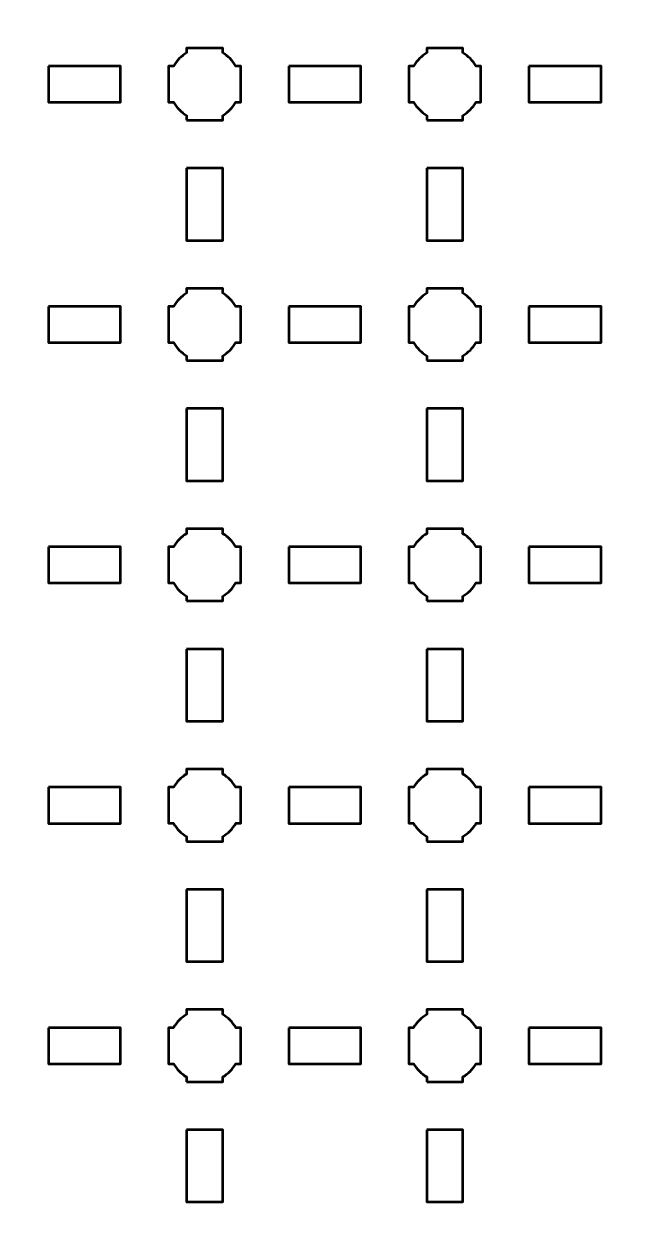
# Model space of a CAD drawing. Header units: centimetres. Extents: x -19.6 to 19.7, y -19.6 to 19.7.
# Drawn here: x 5.5 to 10.49, y -10.49 to -0.5 of the extents above; entities that cross this region are included whole.
import ezdxf

# ---------------------------------------------------------------- set-up
doc = ezdxf.new("R2010")
doc.units = ezdxf.units.CM
doc.header["$MEASUREMENT"] = 0
doc.layers.add('Layer 1', color=7, linetype='Continuous')

msp = doc.modelspace()

# ---------------------------------------------------------------- linework, layer by layer
at = {"layer": 'Layer 1', "lineweight": 53}
for points, knots in [([(-19.14991, 19.65001), (-19.14991, 19.65001), (19.15005, 19.65001), (19.15005, 19.65001), (19.15005, 19.65001), (19.42701, 19.65001), (19.65001, 19.42692), (19.65001, 19.14991), (19.65001, 19.14991), (19.65001, 19.14991), (19.65001, -19.15004), (19.65001, -19.15004), (19.65001, -19.15004), (19.65001, -19.42701), (19.42701, -19.65), (19.15005, -19.65), (19.15005, -19.65), (19.15005, -19.65), (-19.14991, -19.65), (-19.14991, -19.65), (-19.14991, -19.65), (-19.42691, -19.65), (-19.65, -19.42701), (-19.65, -19.15004), (-19.65, -19.15004), (-19.65, -19.15004), (-19.65, 19.14991), (-19.65, 19.14991), (-19.65, 19.14991), (-19.65, 19.42692), (-19.42691, 19.65001), (-19.14991, 19.65001)], [0, 0, 0, 0, 0.125, 0.125, 0.125, 0.125, 0.25, 0.25, 0.25, 0.25, 0.375, 0.375, 0.375, 0.375, 0.5, 0.5, 0.5, 0.5, 0.625, 0.625, 0.625, 0.625, 0.75, 0.75, 0.75, 0.75, 0.875, 0.875, 0.875, 0.875, 1, 1, 1, 1]), ([(6.84996, -1.30001), (6.84996, -1.30001), (6.84996, -1.2598), (6.84996, -1.2598), (6.84996, -1.2598), (6.80448, -1.23348), (6.76642, -1.19556), (6.7401, -1.14994), (6.7401, -1.14994), (6.7401, -1.14994), (6.70003, -1.14994), (6.70003, -1.14994), (6.70003, -1.14994), (6.70003, -1.14994), (6.70003, -1.00001), (6.70003, -1.00001), (6.70003, -1.00001), (6.70003, -1.00001), (6.70003, -0.84994), (6.70003, -0.84994), (6.70003, -0.84994), (6.70003, -0.84994), (6.7401, -0.84994), (6.7401, -0.84994), (6.7401, -0.84994), (6.76642, -0.80447), (6.80448, -0.76644), (6.84996, -0.74012), (6.84996, -0.74012), (6.84996, -0.74012), (6.84996, -0.70001), (6.84996, -0.70001), (6.84996, -0.70001), (6.84996, -0.70001), (6.99999, -0.70001), (6.99999, -0.70001), (6.99999, -0.70001), (6.99999, -0.70001), (7.14992, -0.70001), (7.14992, -0.70001), (7.14992, -0.70001), (7.14992, -0.70001), (7.14992, -0.74012), (7.14992, -0.74012), (7.14992, -0.74012), (7.19554, -0.76644), (7.23346, -0.80447), (7.25978, -0.84994), (7.25978, -0.84994), (7.25978, -0.84994), (7.3, -0.84994), (7.3, -0.84994), (7.3, -0.84994), (7.3, -0.84994), (7.3, -1.00001), (7.3, -1.00001), (7.3, -1.00001), (7.3, -1.00001), (7.3, -1.14994), (7.3, -1.14994), (7.3, -1.14994), (7.3, -1.14994), (7.25978, -1.14994), (7.25978, -1.14994), (7.25978, -1.14994), (7.23346, -1.19556), (7.19554, -1.23348), (7.14992, -1.2598), (7.14992, -1.2598), (7.14992, -1.2598), (7.14992, -1.30001), (7.14992, -1.30001), (7.14992, -1.30001), (7.14992, -1.30001), (6.99999, -1.30001), (6.99999, -1.30001), (6.99999, -1.30001), (6.99999, -1.30001), (6.84996, -1.30001), (6.84996, -1.30001)], [0, 0, 0, 0, 0.05, 0.05, 0.05, 0.05, 0.1, 0.1, 0.1, 0.1, 0.15, 0.15, 0.15, 0.15, 0.2, 0.2, 0.2, 0.2, 0.25, 0.25, 0.25, 0.25, 0.3, 0.3, 0.3, 0.3, 0.35, 0.35, 0.35, 0.35, 0.4, 0.4, 0.4, 0.4, 0.45, 0.45, 0.45, 0.45, 0.5, 0.5, 0.5, 0.5, 0.55, 0.55, 0.55, 0.55, 0.6, 0.6, 0.6, 0.6, 0.65, 0.65, 0.65, 0.65, 0.7, 0.7, 0.7, 0.7, 0.75, 0.75, 0.75, 0.75, 0.8, 0.8, 0.8, 0.8, 0.85, 0.85, 0.85, 0.85, 0.9, 0.9, 0.9, 0.9, 0.95, 0.95, 0.95, 0.95, 1, 1, 1, 1]), ([(8.85003, -1.30001), (8.85003, -1.30001), (8.85003, -1.2598), (8.85003, -1.2598), (8.85003, -1.2598), (8.80442, -1.23348), (8.76653, -1.19556), (8.74021, -1.14994), (8.74021, -1.14994), (8.74021, -1.14994), (8.69996, -1.14994), (8.69996, -1.14994), (8.69996, -1.14994), (8.69996, -1.14994), (8.69996, -1.00001), (8.69996, -1.00001), (8.69996, -1.00001), (8.69996, -1.00001), (8.69996, -0.84994), (8.69996, -0.84994), (8.69996, -0.84994), (8.69996, -0.84994), (8.74021, -0.84994), (8.74021, -0.84994), (8.74021, -0.84994), (8.76653, -0.80447), (8.80442, -0.76644), (8.85003, -0.74012), (8.85003, -0.74012), (8.85003, -0.74012), (8.85003, -0.70001), (8.85003, -0.70001), (8.85003, -0.70001), (8.85003, -0.70001), (8.99996, -0.70001), (8.99996, -0.70001), (8.99996, -0.70001), (8.99996, -0.70001), (9.15003, -0.70001), (9.15003, -0.70001), (9.15003, -0.70001), (9.15003, -0.70001), (9.15003, -0.74012), (9.15003, -0.74012), (9.15003, -0.74012), (9.19551, -0.76644), (9.23354, -0.80447), (9.25985, -0.84994), (9.25985, -0.84994), (9.25985, -0.84994), (9.29996, -0.84994), (9.29996, -0.84994), (9.29996, -0.84994), (9.29996, -0.84994), (9.29996, -1.00001), (9.29996, -1.00001), (9.29996, -1.00001), (9.29996, -1.00001), (9.29996, -1.14994), (9.29996, -1.14994), (9.29996, -1.14994), (9.29996, -1.14994), (9.25985, -1.14994), (9.25985, -1.14994), (9.25985, -1.14994), (9.23354, -1.19556), (9.19551, -1.23348), (9.15003, -1.2598), (9.15003, -1.2598), (9.15003, -1.2598), (9.15003, -1.30001), (9.15003, -1.30001), (9.15003, -1.30001), (9.15003, -1.30001), (8.99996, -1.30001), (8.99996, -1.30001), (8.99996, -1.30001), (8.99996, -1.30001), (8.85003, -1.30001), (8.85003, -1.30001)], [0, 0, 0, 0, 0.05, 0.05, 0.05, 0.05, 0.1, 0.1, 0.1, 0.1, 0.15, 0.15, 0.15, 0.15, 0.2, 0.2, 0.2, 0.2, 0.25, 0.25, 0.25, 0.25, 0.3, 0.3, 0.3, 0.3, 0.35, 0.35, 0.35, 0.35, 0.4, 0.4, 0.4, 0.4, 0.45, 0.45, 0.45, 0.45, 0.5, 0.5, 0.5, 0.5, 0.55, 0.55, 0.55, 0.55, 0.6, 0.6, 0.6, 0.6, 0.65, 0.65, 0.65, 0.65, 0.7, 0.7, 0.7, 0.7, 0.75, 0.75, 0.75, 0.75, 0.8, 0.8, 0.8, 0.8, 0.85, 0.85, 0.85, 0.85, 0.9, 0.9, 0.9, 0.9, 0.95, 0.95, 0.95, 0.95, 1, 1, 1, 1]), ([(5.70011, -0.85008), (5.70011, -0.85008), (6.30012, -0.85008), (6.30012, -0.85008), (6.30012, -0.85008), (6.30012, -0.85008), (6.30012, -1.15008), (6.30012, -1.15008), (6.30012, -1.15008), (6.30012, -1.15008), (5.70011, -1.15008), (5.70011, -1.15008), (5.70011, -1.15008), (5.70011, -1.15008), (5.70011, -0.85008), (5.70011, -0.85008)], [0, 0, 0, 0, 0.25, 0.25, 0.25, 0.25, 0.5, 0.5, 0.5, 0.5, 0.75, 0.75, 0.75, 0.75, 1, 1, 1, 1]), ([(7.70005, -0.85008), (7.70005, -0.85008), (8.30005, -0.85008), (8.30005, -0.85008), (8.30005, -0.85008), (8.30005, -0.85008), (8.30005, -1.15008), (8.30005, -1.15008), (8.30005, -1.15008), (8.30005, -1.15008), (7.70005, -1.15008), (7.70005, -1.15008), (7.70005, -1.15008), (7.70005, -1.15008), (7.70005, -0.85008), (7.70005, -0.85008)], [0, 0, 0, 0, 0.25, 0.25, 0.25, 0.25, 0.5, 0.5, 0.5, 0.5, 0.75, 0.75, 0.75, 0.75, 1, 1, 1, 1]), ([(9.70001, -0.85008), (9.70001, -0.85008), (10.30002, -0.85008), (10.30002, -0.85008), (10.30002, -0.85008), (10.30002, -0.85008), (10.30002, -1.15008), (10.30002, -1.15008), (10.30002, -1.15008), (10.30002, -1.15008), (9.70001, -1.15008), (9.70001, -1.15008), (9.70001, -1.15008), (9.70001, -1.15008), (9.70001, -0.85008), (9.70001, -0.85008)], [0, 0, 0, 0, 0.25, 0.25, 0.25, 0.25, 0.5, 0.5, 0.5, 0.5, 0.75, 0.75, 0.75, 0.75, 1, 1, 1, 1]), ([(6.85006, -1.70006), (6.85006, -1.70006), (7.15007, -1.70006), (7.15007, -1.70006), (7.15007, -1.70006), (7.15007, -1.70006), (7.15007, -2.30007), (7.15007, -2.30007), (7.15007, -2.30007), (7.15007, -2.30007), (6.85006, -2.30007), (6.85006, -2.30007), (6.85006, -2.30007), (6.85006, -2.30007), (6.85006, -1.70006), (6.85006, -1.70006)], [0, 0, 0, 0, 0.25, 0.25, 0.25, 0.25, 0.5, 0.5, 0.5, 0.5, 0.75, 0.75, 0.75, 0.75, 1, 1, 1, 1]), ([(8.85003, -1.70006), (8.85003, -1.70006), (9.15003, -1.70006), (9.15003, -1.70006), (9.15003, -1.70006), (9.15003, -1.70006), (9.15003, -2.30007), (9.15003, -2.30007), (9.15003, -2.30007), (9.15003, -2.30007), (8.85003, -2.30007), (8.85003, -2.30007), (8.85003, -2.30007), (8.85003, -2.30007), (8.85003, -1.70006), (8.85003, -1.70006)], [0, 0, 0, 0, 0.25, 0.25, 0.25, 0.25, 0.5, 0.5, 0.5, 0.5, 0.75, 0.75, 0.75, 0.75, 1, 1, 1, 1]), ([(6.84996, -3.29998), (6.84996, -3.29998), (6.84996, -3.25987), (6.84996, -3.25987), (6.84996, -3.25987), (6.80448, -3.23355), (6.76642, -3.19552), (6.7401, -3.15005), (6.7401, -3.15005), (6.7401, -3.15005), (6.70003, -3.15005), (6.70003, -3.15005), (6.70003, -3.15005), (6.70003, -3.15005), (6.70003, -2.99998), (6.70003, -2.99998), (6.70003, -2.99998), (6.70003, -2.99998), (6.70003, -2.85005), (6.70003, -2.85005), (6.70003, -2.85005), (6.70003, -2.85005), (6.7401, -2.85005), (6.7401, -2.85005), (6.7401, -2.85005), (6.76642, -2.80443), (6.80448, -2.76655), (6.84996, -2.74009), (6.84996, -2.74009), (6.84996, -2.74009), (6.84996, -2.69998), (6.84996, -2.69998), (6.84996, -2.69998), (6.84996, -2.69998), (6.99999, -2.69998), (6.99999, -2.69998), (6.99999, -2.69998), (6.99999, -2.69998), (7.14992, -2.69998), (7.14992, -2.69998), (7.14992, -2.69998), (7.14992, -2.69998), (7.14992, -2.74009), (7.14992, -2.74009), (7.14992, -2.74009), (7.19554, -2.76655), (7.23346, -2.80443), (7.25978, -2.85005), (7.25978, -2.85005), (7.25978, -2.85005), (7.3, -2.85005), (7.3, -2.85005), (7.3, -2.85005), (7.3, -2.85005), (7.3, -2.99998), (7.3, -2.99998), (7.3, -2.99998), (7.3, -2.99998), (7.3, -3.15005), (7.3, -3.15005), (7.3, -3.15005), (7.3, -3.15005), (7.25978, -3.15005), (7.25978, -3.15005), (7.25978, -3.15005), (7.23346, -3.19552), (7.19554, -3.23355), (7.14992, -3.25987), (7.14992, -3.25987), (7.14992, -3.25987), (7.14992, -3.29998), (7.14992, -3.29998), (7.14992, -3.29998), (7.14992, -3.29998), (6.99999, -3.29998), (6.99999, -3.29998), (6.99999, -3.29998), (6.99999, -3.29998), (6.84996, -3.29998), (6.84996, -3.29998)], [0, 0, 0, 0, 0.05, 0.05, 0.05, 0.05, 0.1, 0.1, 0.1, 0.1, 0.15, 0.15, 0.15, 0.15, 0.2, 0.2, 0.2, 0.2, 0.25, 0.25, 0.25, 0.25, 0.3, 0.3, 0.3, 0.3, 0.35, 0.35, 0.35, 0.35, 0.4, 0.4, 0.4, 0.4, 0.45, 0.45, 0.45, 0.45, 0.5, 0.5, 0.5, 0.5, 0.55, 0.55, 0.55, 0.55, 0.6, 0.6, 0.6, 0.6, 0.65, 0.65, 0.65, 0.65, 0.7, 0.7, 0.7, 0.7, 0.75, 0.75, 0.75, 0.75, 0.8, 0.8, 0.8, 0.8, 0.85, 0.85, 0.85, 0.85, 0.9, 0.9, 0.9, 0.9, 0.95, 0.95, 0.95, 0.95, 1, 1, 1, 1]), ([(8.85003, -3.29998), (8.85003, -3.29998), (8.85003, -3.25987), (8.85003, -3.25987), (8.85003, -3.25987), (8.80442, -3.23355), (8.76653, -3.19552), (8.74021, -3.15005), (8.74021, -3.15005), (8.74021, -3.15005), (8.69996, -3.15005), (8.69996, -3.15005), (8.69996, -3.15005), (8.69996, -3.15005), (8.69996, -2.99998), (8.69996, -2.99998), (8.69996, -2.99998), (8.69996, -2.99998), (8.69996, -2.85005), (8.69996, -2.85005), (8.69996, -2.85005), (8.69996, -2.85005), (8.74021, -2.85005), (8.74021, -2.85005), (8.74021, -2.85005), (8.76653, -2.80443), (8.80442, -2.76655), (8.85003, -2.74009), (8.85003, -2.74009), (8.85003, -2.74009), (8.85003, -2.69998), (8.85003, -2.69998), (8.85003, -2.69998), (8.85003, -2.69998), (8.99996, -2.69998), (8.99996, -2.69998), (8.99996, -2.69998), (8.99996, -2.69998), (9.15003, -2.69998), (9.15003, -2.69998), (9.15003, -2.69998), (9.15003, -2.69998), (9.15003, -2.74009), (9.15003, -2.74009), (9.15003, -2.74009), (9.19551, -2.76655), (9.23354, -2.80443), (9.25985, -2.85005), (9.25985, -2.85005), (9.25985, -2.85005), (9.29996, -2.85005), (9.29996, -2.85005), (9.29996, -2.85005), (9.29996, -2.85005), (9.29996, -2.99998), (9.29996, -2.99998), (9.29996, -2.99998), (9.29996, -2.99998), (9.29996, -3.15005), (9.29996, -3.15005), (9.29996, -3.15005), (9.29996, -3.15005), (9.25985, -3.15005), (9.25985, -3.15005), (9.25985, -3.15005), (9.23354, -3.19552), (9.19551, -3.23355), (9.15003, -3.25987), (9.15003, -3.25987), (9.15003, -3.25987), (9.15003, -3.29998), (9.15003, -3.29998), (9.15003, -3.29998), (9.15003, -3.29998), (8.99996, -3.29998), (8.99996, -3.29998), (8.99996, -3.29998), (8.99996, -3.29998), (8.85003, -3.29998), (8.85003, -3.29998)], [0, 0, 0, 0, 0.05, 0.05, 0.05, 0.05, 0.1, 0.1, 0.1, 0.1, 0.15, 0.15, 0.15, 0.15, 0.2, 0.2, 0.2, 0.2, 0.25, 0.25, 0.25, 0.25, 0.3, 0.3, 0.3, 0.3, 0.35, 0.35, 0.35, 0.35, 0.4, 0.4, 0.4, 0.4, 0.45, 0.45, 0.45, 0.45, 0.5, 0.5, 0.5, 0.5, 0.55, 0.55, 0.55, 0.55, 0.6, 0.6, 0.6, 0.6, 0.65, 0.65, 0.65, 0.65, 0.7, 0.7, 0.7, 0.7, 0.75, 0.75, 0.75, 0.75, 0.8, 0.8, 0.8, 0.8, 0.85, 0.85, 0.85, 0.85, 0.9, 0.9, 0.9, 0.9, 0.95, 0.95, 0.95, 0.95, 1, 1, 1, 1]), ([(5.70011, -2.85005), (5.70011, -2.85005), (6.30012, -2.85005), (6.30012, -2.85005), (6.30012, -2.85005), (6.30012, -2.85005), (6.30012, -3.15005), (6.30012, -3.15005), (6.30012, -3.15005), (6.30012, -3.15005), (5.70011, -3.15005), (5.70011, -3.15005), (5.70011, -3.15005), (5.70011, -3.15005), (5.70011, -2.85005), (5.70011, -2.85005)], [0, 0, 0, 0, 0.25, 0.25, 0.25, 0.25, 0.5, 0.5, 0.5, 0.5, 0.75, 0.75, 0.75, 0.75, 1, 1, 1, 1]), ([(7.70005, -2.85005), (7.70005, -2.85005), (8.30005, -2.85005), (8.30005, -2.85005), (8.30005, -2.85005), (8.30005, -2.85005), (8.30005, -3.15005), (8.30005, -3.15005), (8.30005, -3.15005), (8.30005, -3.15005), (7.70005, -3.15005), (7.70005, -3.15005), (7.70005, -3.15005), (7.70005, -3.15005), (7.70005, -2.85005), (7.70005, -2.85005)], [0, 0, 0, 0, 0.25, 0.25, 0.25, 0.25, 0.5, 0.5, 0.5, 0.5, 0.75, 0.75, 0.75, 0.75, 1, 1, 1, 1]), ([(9.70001, -2.85005), (9.70001, -2.85005), (10.30002, -2.85005), (10.30002, -2.85005), (10.30002, -2.85005), (10.30002, -2.85005), (10.30002, -3.15005), (10.30002, -3.15005), (10.30002, -3.15005), (10.30002, -3.15005), (9.70001, -3.15005), (9.70001, -3.15005), (9.70001, -3.15005), (9.70001, -3.15005), (9.70001, -2.85005), (9.70001, -2.85005)], [0, 0, 0, 0, 0.25, 0.25, 0.25, 0.25, 0.5, 0.5, 0.5, 0.5, 0.75, 0.75, 0.75, 0.75, 1, 1, 1, 1]), ([(6.85006, -3.70003), (6.85006, -3.70003), (7.15007, -3.70003), (7.15007, -3.70003), (7.15007, -3.70003), (7.15007, -3.70003), (7.15007, -4.30004), (7.15007, -4.30004), (7.15007, -4.30004), (7.15007, -4.30004), (6.85006, -4.30004), (6.85006, -4.30004), (6.85006, -4.30004), (6.85006, -4.30004), (6.85006, -3.70003), (6.85006, -3.70003)], [0, 0, 0, 0, 0.25, 0.25, 0.25, 0.25, 0.5, 0.5, 0.5, 0.5, 0.75, 0.75, 0.75, 0.75, 1, 1, 1, 1]), ([(8.85003, -3.70003), (8.85003, -3.70003), (9.15003, -3.70003), (9.15003, -3.70003), (9.15003, -3.70003), (9.15003, -3.70003), (9.15003, -4.30004), (9.15003, -4.30004), (9.15003, -4.30004), (9.15003, -4.30004), (8.85003, -4.30004), (8.85003, -4.30004), (8.85003, -4.30004), (8.85003, -4.30004), (8.85003, -3.70003), (8.85003, -3.70003)], [0, 0, 0, 0, 0.25, 0.25, 0.25, 0.25, 0.5, 0.5, 0.5, 0.5, 0.75, 0.75, 0.75, 0.75, 1, 1, 1, 1]), ([(6.84996, -5.29991), (6.84996, -5.29991), (6.84996, -5.2598), (6.84996, -5.2598), (6.84996, -5.2598), (6.80448, -5.23349), (6.76642, -5.19546), (6.7401, -5.14998), (6.7401, -5.14998), (6.7401, -5.14998), (6.70003, -5.14998), (6.70003, -5.14998), (6.70003, -5.14998), (6.70003, -5.14998), (6.70003, -4.99991), (6.70003, -4.99991), (6.70003, -4.99991), (6.70003, -4.99991), (6.70003, -4.84998), (6.70003, -4.84998), (6.70003, -4.84998), (6.70003, -4.84998), (6.7401, -4.84998), (6.7401, -4.84998), (6.7401, -4.84998), (6.76642, -4.80451), (6.80448, -4.76648), (6.84996, -4.74016), (6.84996, -4.74016), (6.84996, -4.74016), (6.84996, -4.69991), (6.84996, -4.69991), (6.84996, -4.69991), (6.84996, -4.69991), (6.99999, -4.69991), (6.99999, -4.69991), (6.99999, -4.69991), (6.99999, -4.69991), (7.14992, -4.69991), (7.14992, -4.69991), (7.14992, -4.69991), (7.14992, -4.69991), (7.14992, -4.74016), (7.14992, -4.74016), (7.14992, -4.74016), (7.19554, -4.76648), (7.23346, -4.80451), (7.25978, -4.84998), (7.25978, -4.84998), (7.25978, -4.84998), (7.3, -4.84998), (7.3, -4.84998), (7.3, -4.84998), (7.3, -4.84998), (7.3, -4.99991), (7.3, -4.99991), (7.3, -4.99991), (7.3, -4.99991), (7.3, -5.14998), (7.3, -5.14998), (7.3, -5.14998), (7.3, -5.14998), (7.25978, -5.14998), (7.25978, -5.14998), (7.25978, -5.14998), (7.23346, -5.19546), (7.19554, -5.23349), (7.14992, -5.2598), (7.14992, -5.2598), (7.14992, -5.2598), (7.14992, -5.29991), (7.14992, -5.29991), (7.14992, -5.29991), (7.14992, -5.29991), (6.99999, -5.29991), (6.99999, -5.29991), (6.99999, -5.29991), (6.99999, -5.29991), (6.84996, -5.29991), (6.84996, -5.29991)], [0, 0, 0, 0, 0.05, 0.05, 0.05, 0.05, 0.1, 0.1, 0.1, 0.1, 0.15, 0.15, 0.15, 0.15, 0.2, 0.2, 0.2, 0.2, 0.25, 0.25, 0.25, 0.25, 0.3, 0.3, 0.3, 0.3, 0.35, 0.35, 0.35, 0.35, 0.4, 0.4, 0.4, 0.4, 0.45, 0.45, 0.45, 0.45, 0.5, 0.5, 0.5, 0.5, 0.55, 0.55, 0.55, 0.55, 0.6, 0.6, 0.6, 0.6, 0.65, 0.65, 0.65, 0.65, 0.7, 0.7, 0.7, 0.7, 0.75, 0.75, 0.75, 0.75, 0.8, 0.8, 0.8, 0.8, 0.85, 0.85, 0.85, 0.85, 0.9, 0.9, 0.9, 0.9, 0.95, 0.95, 0.95, 0.95, 1, 1, 1, 1]), ([(8.85003, -5.29991), (8.85003, -5.29991), (8.85003, -5.2598), (8.85003, -5.2598), (8.85003, -5.2598), (8.80442, -5.23349), (8.76653, -5.19546), (8.74021, -5.14998), (8.74021, -5.14998), (8.74021, -5.14998), (8.69996, -5.14998), (8.69996, -5.14998), (8.69996, -5.14998), (8.69996, -5.14998), (8.69996, -4.99991), (8.69996, -4.99991), (8.69996, -4.99991), (8.69996, -4.99991), (8.69996, -4.84998), (8.69996, -4.84998), (8.69996, -4.84998), (8.69996, -4.84998), (8.74021, -4.84998), (8.74021, -4.84998), (8.74021, -4.84998), (8.76653, -4.80451), (8.80442, -4.76648), (8.85003, -4.74016), (8.85003, -4.74016), (8.85003, -4.74016), (8.85003, -4.69991), (8.85003, -4.69991), (8.85003, -4.69991), (8.85003, -4.69991), (8.99996, -4.69991), (8.99996, -4.69991), (8.99996, -4.69991), (8.99996, -4.69991), (9.15003, -4.69991), (9.15003, -4.69991), (9.15003, -4.69991), (9.15003, -4.69991), (9.15003, -4.74016), (9.15003, -4.74016), (9.15003, -4.74016), (9.19551, -4.76648), (9.23354, -4.80451), (9.25985, -4.84998), (9.25985, -4.84998), (9.25985, -4.84998), (9.29996, -4.84998), (9.29996, -4.84998), (9.29996, -4.84998), (9.29996, -4.84998), (9.29996, -4.99991), (9.29996, -4.99991), (9.29996, -4.99991), (9.29996, -4.99991), (9.29996, -5.14998), (9.29996, -5.14998), (9.29996, -5.14998), (9.29996, -5.14998), (9.25985, -5.14998), (9.25985, -5.14998), (9.25985, -5.14998), (9.23354, -5.19546), (9.19551, -5.23349), (9.15003, -5.2598), (9.15003, -5.2598), (9.15003, -5.2598), (9.15003, -5.29991), (9.15003, -5.29991), (9.15003, -5.29991), (9.15003, -5.29991), (8.99996, -5.29991), (8.99996, -5.29991), (8.99996, -5.29991), (8.99996, -5.29991), (8.85003, -5.29991), (8.85003, -5.29991)], [0, 0, 0, 0, 0.05, 0.05, 0.05, 0.05, 0.1, 0.1, 0.1, 0.1, 0.15, 0.15, 0.15, 0.15, 0.2, 0.2, 0.2, 0.2, 0.25, 0.25, 0.25, 0.25, 0.3, 0.3, 0.3, 0.3, 0.35, 0.35, 0.35, 0.35, 0.4, 0.4, 0.4, 0.4, 0.45, 0.45, 0.45, 0.45, 0.5, 0.5, 0.5, 0.5, 0.55, 0.55, 0.55, 0.55, 0.6, 0.6, 0.6, 0.6, 0.65, 0.65, 0.65, 0.65, 0.7, 0.7, 0.7, 0.7, 0.75, 0.75, 0.75, 0.75, 0.8, 0.8, 0.8, 0.8, 0.85, 0.85, 0.85, 0.85, 0.9, 0.9, 0.9, 0.9, 0.95, 0.95, 0.95, 0.95, 1, 1, 1, 1]), ([(5.70011, -4.84998), (5.70011, -4.84998), (6.30012, -4.84998), (6.30012, -4.84998), (6.30012, -4.84998), (6.30012, -4.84998), (6.30012, -5.14998), (6.30012, -5.14998), (6.30012, -5.14998), (6.30012, -5.14998), (5.70011, -5.14998), (5.70011, -5.14998), (5.70011, -5.14998), (5.70011, -5.14998), (5.70011, -4.84998), (5.70011, -4.84998)], [0, 0, 0, 0, 0.25, 0.25, 0.25, 0.25, 0.5, 0.5, 0.5, 0.5, 0.75, 0.75, 0.75, 0.75, 1, 1, 1, 1]), ([(7.70005, -4.84998), (7.70005, -4.84998), (8.30005, -4.84998), (8.30005, -4.84998), (8.30005, -4.84998), (8.30005, -4.84998), (8.30005, -5.14998), (8.30005, -5.14998), (8.30005, -5.14998), (8.30005, -5.14998), (7.70005, -5.14998), (7.70005, -5.14998), (7.70005, -5.14998), (7.70005, -5.14998), (7.70005, -4.84998), (7.70005, -4.84998)], [0, 0, 0, 0, 0.25, 0.25, 0.25, 0.25, 0.5, 0.5, 0.5, 0.5, 0.75, 0.75, 0.75, 0.75, 1, 1, 1, 1]), ([(9.70001, -4.84998), (9.70001, -4.84998), (10.30002, -4.84998), (10.30002, -4.84998), (10.30002, -4.84998), (10.30002, -4.84998), (10.30002, -5.14998), (10.30002, -5.14998), (10.30002, -5.14998), (10.30002, -5.14998), (9.70001, -5.14998), (9.70001, -5.14998), (9.70001, -5.14998), (9.70001, -5.14998), (9.70001, -4.84998), (9.70001, -4.84998)], [0, 0, 0, 0, 0.25, 0.25, 0.25, 0.25, 0.5, 0.5, 0.5, 0.5, 0.75, 0.75, 0.75, 0.75, 1, 1, 1, 1]), ([(6.85006, -5.7001), (6.85006, -5.7001), (7.15007, -5.7001), (7.15007, -5.7001), (7.15007, -5.7001), (7.15007, -5.7001), (7.15007, -6.30011), (7.15007, -6.30011), (7.15007, -6.30011), (7.15007, -6.30011), (6.85006, -6.30011), (6.85006, -6.30011), (6.85006, -6.30011), (6.85006, -6.30011), (6.85006, -5.7001), (6.85006, -5.7001)], [0, 0, 0, 0, 0.25, 0.25, 0.25, 0.25, 0.5, 0.5, 0.5, 0.5, 0.75, 0.75, 0.75, 0.75, 1, 1, 1, 1]), ([(8.85003, -5.7001), (8.85003, -5.7001), (9.15003, -5.7001), (9.15003, -5.7001), (9.15003, -5.7001), (9.15003, -5.7001), (9.15003, -6.30011), (9.15003, -6.30011), (9.15003, -6.30011), (9.15003, -6.30011), (8.85003, -6.30011), (8.85003, -6.30011), (8.85003, -6.30011), (8.85003, -6.30011), (8.85003, -5.7001), (8.85003, -5.7001)], [0, 0, 0, 0, 0.25, 0.25, 0.25, 0.25, 0.5, 0.5, 0.5, 0.5, 0.75, 0.75, 0.75, 0.75, 1, 1, 1, 1]), ([(6.84996, -7.29999), (6.84996, -7.29999), (6.84996, -7.25977), (6.84996, -7.25977), (6.84996, -7.25977), (6.80448, -7.23345), (6.76642, -7.19553), (6.7401, -7.14992), (6.7401, -7.14992), (6.7401, -7.14992), (6.70003, -7.14992), (6.70003, -7.14992), (6.70003, -7.14992), (6.70003, -7.14992), (6.70003, -6.99998), (6.70003, -6.99998), (6.70003, -6.99998), (6.70003, -6.99998), (6.70003, -6.84995), (6.70003, -6.84995), (6.70003, -6.84995), (6.70003, -6.84995), (6.7401, -6.84995), (6.7401, -6.84995), (6.7401, -6.84995), (6.76642, -6.80448), (6.80448, -6.76641), (6.84996, -6.74009), (6.84996, -6.74009), (6.84996, -6.74009), (6.84996, -6.70002), (6.84996, -6.70002), (6.84996, -6.70002), (6.84996, -6.70002), (6.99999, -6.70002), (6.99999, -6.70002), (6.99999, -6.70002), (6.99999, -6.70002), (7.14992, -6.70002), (7.14992, -6.70002), (7.14992, -6.70002), (7.14992, -6.70002), (7.14992, -6.74009), (7.14992, -6.74009), (7.14992, -6.74009), (7.19554, -6.76641), (7.23346, -6.80448), (7.25978, -6.84995), (7.25978, -6.84995), (7.25978, -6.84995), (7.3, -6.84995), (7.3, -6.84995), (7.3, -6.84995), (7.3, -6.84995), (7.3, -6.99998), (7.3, -6.99998), (7.3, -6.99998), (7.3, -6.99998), (7.3, -7.14992), (7.3, -7.14992), (7.3, -7.14992), (7.3, -7.14992), (7.25978, -7.14992), (7.25978, -7.14992), (7.25978, -7.14992), (7.23346, -7.19553), (7.19554, -7.23345), (7.14992, -7.25977), (7.14992, -7.25977), (7.14992, -7.25977), (7.14992, -7.29999), (7.14992, -7.29999), (7.14992, -7.29999), (7.14992, -7.29999), (6.99999, -7.29999), (6.99999, -7.29999), (6.99999, -7.29999), (6.99999, -7.29999), (6.84996, -7.29999), (6.84996, -7.29999)], [0, 0, 0, 0, 0.05, 0.05, 0.05, 0.05, 0.1, 0.1, 0.1, 0.1, 0.15, 0.15, 0.15, 0.15, 0.2, 0.2, 0.2, 0.2, 0.25, 0.25, 0.25, 0.25, 0.3, 0.3, 0.3, 0.3, 0.35, 0.35, 0.35, 0.35, 0.4, 0.4, 0.4, 0.4, 0.45, 0.45, 0.45, 0.45, 0.5, 0.5, 0.5, 0.5, 0.55, 0.55, 0.55, 0.55, 0.6, 0.6, 0.6, 0.6, 0.65, 0.65, 0.65, 0.65, 0.7, 0.7, 0.7, 0.7, 0.75, 0.75, 0.75, 0.75, 0.8, 0.8, 0.8, 0.8, 0.85, 0.85, 0.85, 0.85, 0.9, 0.9, 0.9, 0.9, 0.95, 0.95, 0.95, 0.95, 1, 1, 1, 1]), ([(8.85003, -7.29999), (8.85003, -7.29999), (8.85003, -7.25977), (8.85003, -7.25977), (8.85003, -7.25977), (8.80442, -7.23345), (8.76653, -7.19553), (8.74021, -7.14992), (8.74021, -7.14992), (8.74021, -7.14992), (8.69996, -7.14992), (8.69996, -7.14992), (8.69996, -7.14992), (8.69996, -7.14992), (8.69996, -6.99998), (8.69996, -6.99998), (8.69996, -6.99998), (8.69996, -6.99998), (8.69996, -6.84995), (8.69996, -6.84995), (8.69996, -6.84995), (8.69996, -6.84995), (8.74021, -6.84995), (8.74021, -6.84995), (8.74021, -6.84995), (8.76653, -6.80448), (8.80442, -6.76641), (8.85003, -6.74009), (8.85003, -6.74009), (8.85003, -6.74009), (8.85003, -6.70002), (8.85003, -6.70002), (8.85003, -6.70002), (8.85003, -6.70002), (8.99996, -6.70002), (8.99996, -6.70002), (8.99996, -6.70002), (8.99996, -6.70002), (9.15003, -6.70002), (9.15003, -6.70002), (9.15003, -6.70002), (9.15003, -6.70002), (9.15003, -6.74009), (9.15003, -6.74009), (9.15003, -6.74009), (9.19551, -6.76641), (9.23354, -6.80448), (9.25985, -6.84995), (9.25985, -6.84995), (9.25985, -6.84995), (9.29996, -6.84995), (9.29996, -6.84995), (9.29996, -6.84995), (9.29996, -6.84995), (9.29996, -6.99998), (9.29996, -6.99998), (9.29996, -6.99998), (9.29996, -6.99998), (9.29996, -7.14992), (9.29996, -7.14992), (9.29996, -7.14992), (9.29996, -7.14992), (9.25985, -7.14992), (9.25985, -7.14992), (9.25985, -7.14992), (9.23354, -7.19553), (9.19551, -7.23345), (9.15003, -7.25977), (9.15003, -7.25977), (9.15003, -7.25977), (9.15003, -7.29999), (9.15003, -7.29999), (9.15003, -7.29999), (9.15003, -7.29999), (8.99996, -7.29999), (8.99996, -7.29999), (8.99996, -7.29999), (8.99996, -7.29999), (8.85003, -7.29999), (8.85003, -7.29999)], [0, 0, 0, 0, 0.05, 0.05, 0.05, 0.05, 0.1, 0.1, 0.1, 0.1, 0.15, 0.15, 0.15, 0.15, 0.2, 0.2, 0.2, 0.2, 0.25, 0.25, 0.25, 0.25, 0.3, 0.3, 0.3, 0.3, 0.35, 0.35, 0.35, 0.35, 0.4, 0.4, 0.4, 0.4, 0.45, 0.45, 0.45, 0.45, 0.5, 0.5, 0.5, 0.5, 0.55, 0.55, 0.55, 0.55, 0.6, 0.6, 0.6, 0.6, 0.65, 0.65, 0.65, 0.65, 0.7, 0.7, 0.7, 0.7, 0.75, 0.75, 0.75, 0.75, 0.8, 0.8, 0.8, 0.8, 0.85, 0.85, 0.85, 0.85, 0.9, 0.9, 0.9, 0.9, 0.95, 0.95, 0.95, 0.95, 1, 1, 1, 1]), ([(5.70011, -6.85005), (5.70011, -6.85005), (6.30012, -6.85005), (6.30012, -6.85005), (6.30012, -6.85005), (6.30012, -6.85005), (6.30012, -7.15006), (6.30012, -7.15006), (6.30012, -7.15006), (6.30012, -7.15006), (5.70011, -7.15006), (5.70011, -7.15006), (5.70011, -7.15006), (5.70011, -7.15006), (5.70011, -6.85005), (5.70011, -6.85005)], [0, 0, 0, 0, 0.25, 0.25, 0.25, 0.25, 0.5, 0.5, 0.5, 0.5, 0.75, 0.75, 0.75, 0.75, 1, 1, 1, 1]), ([(7.70005, -6.85005), (7.70005, -6.85005), (8.30005, -6.85005), (8.30005, -6.85005), (8.30005, -6.85005), (8.30005, -6.85005), (8.30005, -7.15006), (8.30005, -7.15006), (8.30005, -7.15006), (8.30005, -7.15006), (7.70005, -7.15006), (7.70005, -7.15006), (7.70005, -7.15006), (7.70005, -7.15006), (7.70005, -6.85005), (7.70005, -6.85005)], [0, 0, 0, 0, 0.25, 0.25, 0.25, 0.25, 0.5, 0.5, 0.5, 0.5, 0.75, 0.75, 0.75, 0.75, 1, 1, 1, 1]), ([(9.70001, -6.85005), (9.70001, -6.85005), (10.30002, -6.85005), (10.30002, -6.85005), (10.30002, -6.85005), (10.30002, -6.85005), (10.30002, -7.15006), (10.30002, -7.15006), (10.30002, -7.15006), (10.30002, -7.15006), (9.70001, -7.15006), (9.70001, -7.15006), (9.70001, -7.15006), (9.70001, -7.15006), (9.70001, -6.85005), (9.70001, -6.85005)], [0, 0, 0, 0, 0.25, 0.25, 0.25, 0.25, 0.5, 0.5, 0.5, 0.5, 0.75, 0.75, 0.75, 0.75, 1, 1, 1, 1]), ([(6.85006, -7.70004), (6.85006, -7.70004), (7.15007, -7.70004), (7.15007, -7.70004), (7.15007, -7.70004), (7.15007, -7.70004), (7.15007, -8.30004), (7.15007, -8.30004), (7.15007, -8.30004), (7.15007, -8.30004), (6.85006, -8.30004), (6.85006, -8.30004), (6.85006, -8.30004), (6.85006, -8.30004), (6.85006, -7.70004), (6.85006, -7.70004)], [0, 0, 0, 0, 0.25, 0.25, 0.25, 0.25, 0.5, 0.5, 0.5, 0.5, 0.75, 0.75, 0.75, 0.75, 1, 1, 1, 1]), ([(8.85003, -7.70004), (8.85003, -7.70004), (9.15003, -7.70004), (9.15003, -7.70004), (9.15003, -7.70004), (9.15003, -7.70004), (9.15003, -8.30004), (9.15003, -8.30004), (9.15003, -8.30004), (9.15003, -8.30004), (8.85003, -8.30004), (8.85003, -8.30004), (8.85003, -8.30004), (8.85003, -8.30004), (8.85003, -7.70004), (8.85003, -7.70004)], [0, 0, 0, 0, 0.25, 0.25, 0.25, 0.25, 0.5, 0.5, 0.5, 0.5, 0.75, 0.75, 0.75, 0.75, 1, 1, 1, 1]), ([(6.84996, -9.29995), (6.84996, -9.29995), (6.84996, -9.25984), (6.84996, -9.25984), (6.84996, -9.25984), (6.80448, -9.23353), (6.76642, -9.1955), (6.7401, -9.15002), (6.7401, -9.15002), (6.7401, -9.15002), (6.70003, -9.15002), (6.70003, -9.15002), (6.70003, -9.15002), (6.70003, -9.15002), (6.70003, -8.99995), (6.70003, -8.99995), (6.70003, -8.99995), (6.70003, -8.99995), (6.70003, -8.85002), (6.70003, -8.85002), (6.70003, -8.85002), (6.70003, -8.85002), (6.7401, -8.85002), (6.7401, -8.85002), (6.7401, -8.85002), (6.76642, -8.80441), (6.80448, -8.76652), (6.84996, -8.7402), (6.84996, -8.7402), (6.84996, -8.7402), (6.84996, -8.69995), (6.84996, -8.69995), (6.84996, -8.69995), (6.84996, -8.69995), (6.99999, -8.69995), (6.99999, -8.69995), (6.99999, -8.69995), (6.99999, -8.69995), (7.14992, -8.69995), (7.14992, -8.69995), (7.14992, -8.69995), (7.14992, -8.69995), (7.14992, -8.7402), (7.14992, -8.7402), (7.14992, -8.7402), (7.19554, -8.76652), (7.23346, -8.80441), (7.25978, -8.85002), (7.25978, -8.85002), (7.25978, -8.85002), (7.3, -8.85002), (7.3, -8.85002), (7.3, -8.85002), (7.3, -8.85002), (7.3, -8.99995), (7.3, -8.99995), (7.3, -8.99995), (7.3, -8.99995), (7.3, -9.15002), (7.3, -9.15002), (7.3, -9.15002), (7.3, -9.15002), (7.25978, -9.15002), (7.25978, -9.15002), (7.25978, -9.15002), (7.23346, -9.1955), (7.19554, -9.23353), (7.14992, -9.25984), (7.14992, -9.25984), (7.14992, -9.25984), (7.14992, -9.29995), (7.14992, -9.29995), (7.14992, -9.29995), (7.14992, -9.29995), (6.99999, -9.29995), (6.99999, -9.29995), (6.99999, -9.29995), (6.99999, -9.29995), (6.84996, -9.29995), (6.84996, -9.29995)], [0, 0, 0, 0, 0.05, 0.05, 0.05, 0.05, 0.1, 0.1, 0.1, 0.1, 0.15, 0.15, 0.15, 0.15, 0.2, 0.2, 0.2, 0.2, 0.25, 0.25, 0.25, 0.25, 0.3, 0.3, 0.3, 0.3, 0.35, 0.35, 0.35, 0.35, 0.4, 0.4, 0.4, 0.4, 0.45, 0.45, 0.45, 0.45, 0.5, 0.5, 0.5, 0.5, 0.55, 0.55, 0.55, 0.55, 0.6, 0.6, 0.6, 0.6, 0.65, 0.65, 0.65, 0.65, 0.7, 0.7, 0.7, 0.7, 0.75, 0.75, 0.75, 0.75, 0.8, 0.8, 0.8, 0.8, 0.85, 0.85, 0.85, 0.85, 0.9, 0.9, 0.9, 0.9, 0.95, 0.95, 0.95, 0.95, 1, 1, 1, 1]), ([(8.85003, -9.29995), (8.85003, -9.29995), (8.85003, -9.25984), (8.85003, -9.25984), (8.85003, -9.25984), (8.80442, -9.23353), (8.76653, -9.1955), (8.74021, -9.15002), (8.74021, -9.15002), (8.74021, -9.15002), (8.69996, -9.15002), (8.69996, -9.15002), (8.69996, -9.15002), (8.69996, -9.15002), (8.69996, -8.99995), (8.69996, -8.99995), (8.69996, -8.99995), (8.69996, -8.99995), (8.69996, -8.85002), (8.69996, -8.85002), (8.69996, -8.85002), (8.69996, -8.85002), (8.74021, -8.85002), (8.74021, -8.85002), (8.74021, -8.85002), (8.76653, -8.80441), (8.80442, -8.76652), (8.85003, -8.7402), (8.85003, -8.7402), (8.85003, -8.7402), (8.85003, -8.69995), (8.85003, -8.69995), (8.85003, -8.69995), (8.85003, -8.69995), (8.99996, -8.69995), (8.99996, -8.69995), (8.99996, -8.69995), (8.99996, -8.69995), (9.15003, -8.69995), (9.15003, -8.69995), (9.15003, -8.69995), (9.15003, -8.69995), (9.15003, -8.7402), (9.15003, -8.7402), (9.15003, -8.7402), (9.19551, -8.76652), (9.23354, -8.80441), (9.25985, -8.85002), (9.25985, -8.85002), (9.25985, -8.85002), (9.29996, -8.85002), (9.29996, -8.85002), (9.29996, -8.85002), (9.29996, -8.85002), (9.29996, -8.99995), (9.29996, -8.99995), (9.29996, -8.99995), (9.29996, -8.99995), (9.29996, -9.15002), (9.29996, -9.15002), (9.29996, -9.15002), (9.29996, -9.15002), (9.25985, -9.15002), (9.25985, -9.15002), (9.25985, -9.15002), (9.23354, -9.1955), (9.19551, -9.23353), (9.15003, -9.25984), (9.15003, -9.25984), (9.15003, -9.25984), (9.15003, -9.29995), (9.15003, -9.29995), (9.15003, -9.29995), (9.15003, -9.29995), (8.99996, -9.29995), (8.99996, -9.29995), (8.99996, -9.29995), (8.99996, -9.29995), (8.85003, -9.29995), (8.85003, -9.29995)], [0, 0, 0, 0, 0.05, 0.05, 0.05, 0.05, 0.1, 0.1, 0.1, 0.1, 0.15, 0.15, 0.15, 0.15, 0.2, 0.2, 0.2, 0.2, 0.25, 0.25, 0.25, 0.25, 0.3, 0.3, 0.3, 0.3, 0.35, 0.35, 0.35, 0.35, 0.4, 0.4, 0.4, 0.4, 0.45, 0.45, 0.45, 0.45, 0.5, 0.5, 0.5, 0.5, 0.55, 0.55, 0.55, 0.55, 0.6, 0.6, 0.6, 0.6, 0.65, 0.65, 0.65, 0.65, 0.7, 0.7, 0.7, 0.7, 0.75, 0.75, 0.75, 0.75, 0.8, 0.8, 0.8, 0.8, 0.85, 0.85, 0.85, 0.85, 0.9, 0.9, 0.9, 0.9, 0.95, 0.95, 0.95, 0.95, 1, 1, 1, 1]), ([(5.70011, -8.85002), (5.70011, -8.85002), (6.30012, -8.85002), (6.30012, -8.85002), (6.30012, -8.85002), (6.30012, -8.85002), (6.30012, -9.15002), (6.30012, -9.15002), (6.30012, -9.15002), (6.30012, -9.15002), (5.70011, -9.15002), (5.70011, -9.15002), (5.70011, -9.15002), (5.70011, -9.15002), (5.70011, -8.85002), (5.70011, -8.85002)], [0, 0, 0, 0, 0.25, 0.25, 0.25, 0.25, 0.5, 0.5, 0.5, 0.5, 0.75, 0.75, 0.75, 0.75, 1, 1, 1, 1]), ([(7.70005, -8.85002), (7.70005, -8.85002), (8.30005, -8.85002), (8.30005, -8.85002), (8.30005, -8.85002), (8.30005, -8.85002), (8.30005, -9.15002), (8.30005, -9.15002), (8.30005, -9.15002), (8.30005, -9.15002), (7.70005, -9.15002), (7.70005, -9.15002), (7.70005, -9.15002), (7.70005, -9.15002), (7.70005, -8.85002), (7.70005, -8.85002)], [0, 0, 0, 0, 0.25, 0.25, 0.25, 0.25, 0.5, 0.5, 0.5, 0.5, 0.75, 0.75, 0.75, 0.75, 1, 1, 1, 1]), ([(9.70001, -8.85002), (9.70001, -8.85002), (10.30002, -8.85002), (10.30002, -8.85002), (10.30002, -8.85002), (10.30002, -8.85002), (10.30002, -9.15002), (10.30002, -9.15002), (10.30002, -9.15002), (10.30002, -9.15002), (9.70001, -9.15002), (9.70001, -9.15002), (9.70001, -9.15002), (9.70001, -9.15002), (9.70001, -8.85002), (9.70001, -8.85002)], [0, 0, 0, 0, 0.25, 0.25, 0.25, 0.25, 0.5, 0.5, 0.5, 0.5, 0.75, 0.75, 0.75, 0.75, 1, 1, 1, 1]), ([(6.85006, -9.7), (6.85006, -9.7), (7.15007, -9.7), (7.15007, -9.7), (7.15007, -9.7), (7.15007, -9.7), (7.15007, -10.30001), (7.15007, -10.30001), (7.15007, -10.30001), (7.15007, -10.30001), (6.85006, -10.30001), (6.85006, -10.30001), (6.85006, -10.30001), (6.85006, -10.30001), (6.85006, -9.7), (6.85006, -9.7)], [0, 0, 0, 0, 0.25, 0.25, 0.25, 0.25, 0.5, 0.5, 0.5, 0.5, 0.75, 0.75, 0.75, 0.75, 1, 1, 1, 1]), ([(8.85003, -9.7), (8.85003, -9.7), (9.15003, -9.7), (9.15003, -9.7), (9.15003, -9.7), (9.15003, -9.7), (9.15003, -10.30001), (9.15003, -10.30001), (9.15003, -10.30001), (9.15003, -10.30001), (8.85003, -10.30001), (8.85003, -10.30001), (8.85003, -10.30001), (8.85003, -10.30001), (8.85003, -9.7), (8.85003, -9.7)], [0, 0, 0, 0, 0.25, 0.25, 0.25, 0.25, 0.5, 0.5, 0.5, 0.5, 0.75, 0.75, 0.75, 0.75, 1, 1, 1, 1])]:
    msp.add_open_spline(points, degree=3, knots=knots, dxfattribs=at)

doc.saveas('drawing.dxf')
